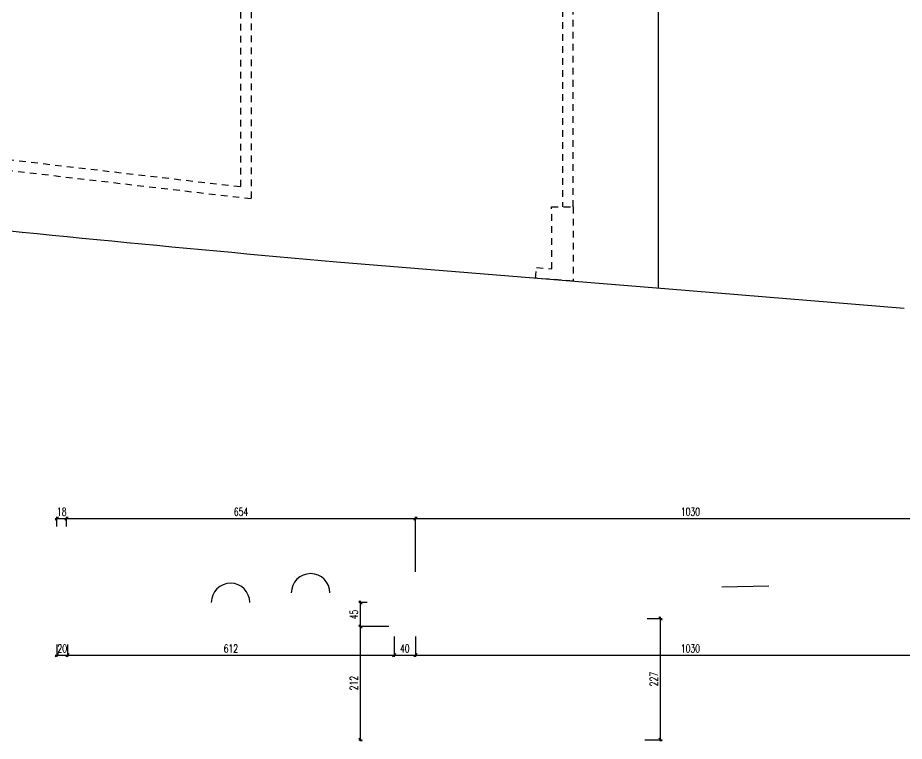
# Model space of a CAD drawing. Extents: x 307 to 786, y -197 to -94.
# Drawn here: x 363.76 to 380.37, y -196.03 to -182.47 of the extents above; entities that cross this region are included whole.
import ezdxf

# ---------------------------------------------------------------- set-up
doc = ezdxf.new("R2010")
doc.units = 0
doc.header["$LTSCALE"] = 0.5
doc.header["$MEASUREMENT"] = 0
doc.linetypes.add('CACHE', pattern=[0.375, 0.25, -0.125])
doc.layers.get('DEFPOINTS').update_dxf_attribs({"linetype": 'CONTINUOUS'})
for name, color, linetype in [('1_AJSA_vue1', 251, 'CONTINUOUS'), ('1_AJSA_vue2', 13, 'CONTINUOUS'), ('COTATION', 7, 'CONTINUOUS')]:
    doc.layers.add(name, color=color, linetype=linetype)
doc.styles.add('ROMANS8', font='romans.shx', dxfattribs={"width": 0.7})
doc.dimstyles.new('COT50 cm', dxfattribs={"dimtxt": 0.15, "dimasz": 0.06, "dimexe": 0.03, "dimexo": 0.1, "dimgap": 0.05, "dimtad": 1, "dimdec": 0, "dimlfac": 100, "dimzin": 0, "dimdsep": 46, "dimtxsty": 'ROMANS8', "dimblk1": 'OBLIQUE', "dimblk2": 'OBLIQUE', "dimsah": 1, "dimcen": 0.03, "dimdle": 0.03, "dimclrt": 1, "dimadec": 0, "dimazin": 0, "dimtfac": 1, "dimtdec": 0, "dimtmove": 0, "dimatfit": 3, "dimfxl": 1, "dimfxlon": 1, "dimtolj": 1, "dimtzin": 0, "dimlwd": -1, "dimlwe": -1, "dimarcsym": 0})

# ---------------------------------------------------------------- blocks, each defined once
blk = doc.blocks.new('_Oblique')
at = {"layer": 'COTATION', "color": 0, "lineweight": -2}
blk.add_line((-0.5, -0.5), (0.5, 0.5), dxfattribs=at)
blk = doc.blocks.new('*D1568')
at = {"layer": 'COTATION', "color": 0, "transparency": 16777216}
for p, q in [((364.462, -191.85), (364.702, -191.85)), ((364.492, -192), (364.492, -191.82)), ((364.672, -192), (364.672, -191.82))]:
    blk.add_line(p, q, dxfattribs=at)
at = {"layer": 'DEFPOINTS', "color": 0, "transparency": 16777216}
for p in [(364.672, -191.85), (364.492, -192.1), (364.672, -192.1)]:
    blk.add_point(p, dxfattribs=at)
at = {"layer": 'COTATION', "color": 0, "transparency": 16777216, "xscale": 0.06, "yscale": 0.06, "zscale": 0.06, "rotation": 180}
blk.add_blockref('_Oblique', (364.492, -191.85), dxfattribs=at)
at = {"layer": 'COTATION', "color": 0, "transparency": 16777216, "xscale": 0.06, "yscale": 0.06, "zscale": 0.06}
blk.add_blockref('_Oblique', (364.672, -191.85), dxfattribs=at)
at = {"layer": 'COTATION', "color": 1, "transparency": 16777216, "insert": (364.582, -191.725), "char_height": 0.15, "attachment_point": 5, "style": 'ROMANS8'}
blk.add_mtext('\\A1;18', dxfattribs=at)
blk = doc.blocks.new('*D1569')
at = {"layer": 'COTATION', "color": 0, "transparency": 16777216}
for p, q in [((364.642, -191.85), (371.242, -191.85)), ((364.672, -192), (364.672, -191.82)), ((371.212, -192.85), (371.212, -191.82))]:
    blk.add_line(p, q, dxfattribs=at)
at = {"layer": 'DEFPOINTS', "color": 0, "transparency": 16777216}
for p in [(371.212, -191.85), (364.672, -192.1), (371.212, -193.246)]:
    blk.add_point(p, dxfattribs=at)
at = {"layer": 'COTATION', "color": 0, "transparency": 16777216, "xscale": 0.06, "yscale": 0.06, "zscale": 0.06, "rotation": 180}
blk.add_blockref('_Oblique', (364.672, -191.85), dxfattribs=at)
at = {"layer": 'COTATION', "color": 0, "transparency": 16777216, "xscale": 0.06, "yscale": 0.06, "zscale": 0.06}
blk.add_blockref('_Oblique', (371.212, -191.85), dxfattribs=at)
at = {"layer": 'COTATION', "color": 1, "transparency": 16777216, "insert": (367.942, -191.725), "char_height": 0.15, "attachment_point": 5, "style": 'ROMANS8'}
blk.add_mtext('\\A1;654', dxfattribs=at)
blk = doc.blocks.new('*D1570')
at = {"layer": 'COTATION', "color": 0, "transparency": 16777216}
for p, q in [((371.182, -191.85), (381.547, -191.85)), ((371.212, -192.85), (371.212, -191.82)), ((381.517, -192.85), (381.517, -191.82))]:
    blk.add_line(p, q, dxfattribs=at)
at = {"layer": 'DEFPOINTS', "color": 0, "transparency": 16777216}
for p in [(381.517, -191.85), (371.212, -193.246), (381.517, -194.102)]:
    blk.add_point(p, dxfattribs=at)
at = {"layer": 'COTATION', "color": 0, "transparency": 16777216, "xscale": 0.06, "yscale": 0.06, "zscale": 0.06, "rotation": 180}
blk.add_blockref('_Oblique', (371.212, -191.85), dxfattribs=at)
at = {"layer": 'COTATION', "color": 0, "transparency": 16777216, "xscale": 0.06, "yscale": 0.06, "zscale": 0.06}
blk.add_blockref('_Oblique', (381.517, -191.85), dxfattribs=at)
at = {"layer": 'COTATION', "color": 1, "transparency": 16777216, "insert": (376.365, -191.725), "char_height": 0.15, "attachment_point": 5, "style": 'ROMANS8'}
blk.add_mtext('\\A1;1030', dxfattribs=at)
blk = doc.blocks.new('*D1566')
at = {"layer": 'COTATION', "color": 0, "transparency": 16777216}
for p, q in [((370.712, -193.876), (370.151, -193.876)), ((370.181, -196.026), (370.181, -193.846)), ((370.149, -195.996), (370.211, -195.996))]:
    blk.add_line(p, q, dxfattribs=at)
at = {"layer": 'DEFPOINTS', "color": 0, "transparency": 16777216}
for p in [(370.181, -193.876), (370.812, -193.876), (370.049, -195.996)]:
    blk.add_point(p, dxfattribs=at)
at = {"layer": 'COTATION', "color": 0, "transparency": 16777216, "xscale": 0.06, "yscale": 0.06, "zscale": 0.06}
for p, rotation in [((370.181, -193.876), 90), ((370.181, -195.996), 270)]:
    blk.add_blockref('_Oblique', p, dxfattribs=dict(at, rotation=rotation))
at = {"layer": 'COTATION', "color": 1, "transparency": 16777216, "insert": (370.056, -194.936), "char_height": 0.15, "attachment_point": 5, "rotation": 90, "style": 'ROMANS8'}
blk.add_mtext('\\A1;212', dxfattribs=at)
blk = doc.blocks.new('*D1567')
at = {"layer": 'COTATION', "color": 0, "transparency": 16777216}
for p, q in [((370.181, -193.906), (370.181, -193.396)), ((370.304, -193.426), (370.151, -193.426)), ((370.712, -193.876), (370.151, -193.876))]:
    blk.add_line(p, q, dxfattribs=at)
at = {"layer": 'DEFPOINTS', "color": 0, "transparency": 16777216}
for p in [(370.181, -193.426), (370.404, -193.426), (370.812, -193.876)]:
    blk.add_point(p, dxfattribs=at)
at = {"layer": 'COTATION', "color": 0, "transparency": 16777216, "xscale": 0.06, "yscale": 0.06, "zscale": 0.06}
for p, rotation in [((370.181, -193.426), 90), ((370.181, -193.876), 270)]:
    blk.add_blockref('_Oblique', p, dxfattribs=dict(at, rotation=rotation))
at = {"layer": 'COTATION', "color": 1, "transparency": 16777216, "insert": (370.056, -193.651), "char_height": 0.15, "attachment_point": 5, "rotation": 90, "style": 'ROMANS8'}
blk.add_mtext('\\A1;45', dxfattribs=at)
blk = doc.blocks.new('*D1574')
at = {"layer": 'COTATION', "color": 0, "transparency": 16777216}
for p, q in [((364.492, -194.213), (364.492, -194.443)), ((364.692, -194.213), (364.692, -194.443)), ((364.462, -194.413), (364.722, -194.413))]:
    blk.add_line(p, q, dxfattribs=at)
at = {"layer": 'DEFPOINTS', "color": 0, "transparency": 16777216}
for p in [(364.492, -194.113), (364.692, -194.113), (364.692, -194.413)]:
    blk.add_point(p, dxfattribs=at)
at = {"layer": 'COTATION', "color": 0, "transparency": 16777216, "xscale": 0.06, "yscale": 0.06, "zscale": 0.06, "rotation": 180}
blk.add_blockref('_Oblique', (364.492, -194.413), dxfattribs=at)
at = {"layer": 'COTATION', "color": 0, "transparency": 16777216, "xscale": 0.06, "yscale": 0.06, "zscale": 0.06}
blk.add_blockref('_Oblique', (364.692, -194.413), dxfattribs=at)
at = {"layer": 'COTATION', "color": 1, "transparency": 16777216, "insert": (364.592, -194.288), "char_height": 0.15, "attachment_point": 5, "style": 'ROMANS8'}
blk.add_mtext('\\A1;20', dxfattribs=at)
blk = doc.blocks.new('*D1575')
at = {"layer": 'COTATION', "color": 0, "transparency": 16777216}
for p, q in [((370.812, -194.063), (370.812, -194.443)), ((364.692, -194.213), (364.692, -194.443)), ((364.662, -194.413), (370.842, -194.413))]:
    blk.add_line(p, q, dxfattribs=at)
at = {"layer": 'DEFPOINTS', "color": 0, "transparency": 16777216}
for p in [(370.812, -193.963), (364.692, -194.113), (370.812, -194.413)]:
    blk.add_point(p, dxfattribs=at)
at = {"layer": 'COTATION', "color": 0, "transparency": 16777216, "xscale": 0.06, "yscale": 0.06, "zscale": 0.06, "rotation": 180}
blk.add_blockref('_Oblique', (364.692, -194.413), dxfattribs=at)
at = {"layer": 'COTATION', "color": 0, "transparency": 16777216, "xscale": 0.06, "yscale": 0.06, "zscale": 0.06}
blk.add_blockref('_Oblique', (370.812, -194.413), dxfattribs=at)
at = {"layer": 'COTATION', "color": 1, "transparency": 16777216, "insert": (367.752, -194.288), "char_height": 0.15, "attachment_point": 5, "style": 'ROMANS8'}
blk.add_mtext('\\A1;612', dxfattribs=at)
blk = doc.blocks.new('*D1576')
at = {"layer": 'COTATION', "color": 0, "transparency": 16777216}
for p, q in [((370.812, -194.063), (370.812, -194.443)), ((371.212, -194.063), (371.212, -194.443)), ((370.782, -194.413), (371.242, -194.413))]:
    blk.add_line(p, q, dxfattribs=at)
at = {"layer": 'DEFPOINTS', "color": 0, "transparency": 16777216}
for p in [(370.812, -193.963), (371.212, -193.963), (371.212, -194.413)]:
    blk.add_point(p, dxfattribs=at)
at = {"layer": 'COTATION', "color": 0, "transparency": 16777216, "xscale": 0.06, "yscale": 0.06, "zscale": 0.06, "rotation": 180}
blk.add_blockref('_Oblique', (370.812, -194.413), dxfattribs=at)
at = {"layer": 'COTATION', "color": 0, "transparency": 16777216, "xscale": 0.06, "yscale": 0.06, "zscale": 0.06}
blk.add_blockref('_Oblique', (371.212, -194.413), dxfattribs=at)
at = {"layer": 'COTATION', "color": 1, "transparency": 16777216, "insert": (371.012, -194.288), "char_height": 0.15, "attachment_point": 5, "style": 'ROMANS8'}
blk.add_mtext('\\A1;40', dxfattribs=at)
blk = doc.blocks.new('*D1572')
at = {"layer": 'COTATION', "color": 0, "transparency": 16777216}
for p, q in [((371.212, -194.063), (371.212, -194.443)), ((381.517, -194.35), (381.517, -194.443)), ((371.182, -194.413), (381.547, -194.413))]:
    blk.add_line(p, q, dxfattribs=at)
at = {"layer": 'DEFPOINTS', "color": 0, "transparency": 16777216}
for p in [(371.212, -193.963), (381.517, -194.25), (381.517, -194.413)]:
    blk.add_point(p, dxfattribs=at)
at = {"layer": 'COTATION', "color": 0, "transparency": 16777216, "xscale": 0.06, "yscale": 0.06, "zscale": 0.06, "rotation": 180}
blk.add_blockref('_Oblique', (371.212, -194.413), dxfattribs=at)
at = {"layer": 'COTATION', "color": 0, "transparency": 16777216, "xscale": 0.06, "yscale": 0.06, "zscale": 0.06}
blk.add_blockref('_Oblique', (381.517, -194.413), dxfattribs=at)
at = {"layer": 'COTATION', "color": 1, "transparency": 16777216, "insert": (376.365, -194.288), "char_height": 0.15, "attachment_point": 5, "style": 'ROMANS8'}
blk.add_mtext('\\A1;1030', dxfattribs=at)
blk = doc.blocks.new('*D1565')
at = {"layer": 'COTATION', "color": 0, "transparency": 16777216}
for p, q in [((375.556, -193.726), (375.835, -193.726)), ((375.805, -196.026), (375.805, -193.696)), ((375.508, -195.996), (375.835, -195.996))]:
    blk.add_line(p, q, dxfattribs=at)
at = {"layer": 'DEFPOINTS', "color": 0, "transparency": 16777216}
for p in [(375.456, -193.726), (375.805, -193.726), (375.408, -195.996)]:
    blk.add_point(p, dxfattribs=at)
at = {"layer": 'COTATION', "color": 0, "transparency": 16777216, "xscale": 0.06, "yscale": 0.06, "zscale": 0.06}
for p, rotation in [((375.805, -193.726), 90), ((375.805, -195.996), 270)]:
    blk.add_blockref('_Oblique', p, dxfattribs=dict(at, rotation=rotation))
at = {"layer": 'COTATION', "color": 1, "transparency": 16777216, "insert": (375.68, -194.861), "char_height": 0.15, "attachment_point": 5, "rotation": 90, "style": 'ROMANS8'}
blk.add_mtext('\\A1;227', dxfattribs=at)

msp = doc.modelspace()

# ---------------------------------------------------------------- linework, layer by layer
at = {"layer": '1_AJSA_vue1'}
msp.add_lwpolyline([(346.8456, -177.6642), (346.8404, -184.6667), (351.7956, -185.1383, 0.0086311), (369.7328, -187.0415)], format="xyb", dxfattribs=at)
for points in [[(375.7611, -180.0434), (375.7611, -187.5339)], [(369.7328, -187.0415), (375.9611, -187.5502)], [(375.9611, -187.5502), (380.3728, -187.9098)]]:
    msp.add_lwpolyline(points, dxfattribs=at)
at = {"layer": '1_AJSA_vue2', "linetype": 'CACHE'}
for p, q in [((367.933, -179.8814), (367.9328, -185.6338)), ((368.1328, -179.8762), (368.1328, -185.8585)), ((353.0359, -184.0963), (368.1328, -185.8585)), ((360.6568, -184.7845), (367.9328, -185.6338))]:
    msp.add_line(p, q, dxfattribs=at)
for points in [[(374.1642, -186.01), (374.1642, -179.8763), (369.7328, -179.8763), (369.7328, -168.7856), (368.1328, -168.7865)], [(368.1328, -180.0763), (373.9643, -180.0763), (373.9643, -186.01)]]:
    msp.add_lwpolyline(points, dxfattribs=at)
msp.add_lwpolyline([(374.1642, -187.4052), (373.464, -187.3474), (373.4819, -187.1482), (373.766, -187.1737), (373.7642, -186.01), (374.1642, -186.01)], close=True, dxfattribs=at)
at = {"layer": 'COTATION'}
for centre in [(369.2463, -193.2458), (367.7465, -193.4258)]:
    msp.add_arc(centre, 0.3611, 0, 180, dxfattribs=at)

# ---------------------------------------------------------------- dimensions: what is measured, and where the dimension line sits
for base, p1, p2, picture, middle in [((364.6721, -191.8501), (364.4921, -192.0999), (364.6721, -192.0999), '*D1568', (364.5821, -191.8501)), ((364.6921, -194.4129), (364.4921, -194.1131), (364.6921, -194.1131), '*D1574', (364.5921, -194.4129))]:
    dim = msp.add_linear_dim(base=base, p1=p1, p2=p2, dimstyle='COT50 cm', dxfattribs=at)
    dim.commit()
    dim.dimension.update_dxf_attribs({"geometry": picture, "text_midpoint": middle, "dimtype": 160})
dim = msp.add_linear_dim(base=(371.2121, -191.8501), p1=(364.6721, -192.0999), p2=(371.2121, -193.2458), dimstyle='COT50 cm', dxfattribs=at)
dim.commit()
dim.dimension.update_dxf_attribs({"geometry": '*D1569', "text_midpoint": (367.9421, -191.7251)})
for base, p1, p2, picture, middle in [((381.517122, -191.850099), (371.212124, -193.245824), (381.517122, -194.101662), '*D1570', (376.364623, -191.725099)), ((370.8121, -194.4129), (364.6921, -194.1131), (370.8121, -193.9631), '*D1575', (367.7521, -194.2879)), ((371.2121, -194.4129), (370.8121, -193.9631), (371.2121, -193.9631), '*D1576', (371.0121, -194.2879)), ((381.517122, -194.412941), (371.212124, -193.963074), (381.517122, -194.250118), '*D1572', (376.364623, -194.287941))]:
    dim = msp.add_linear_dim(base=base, p1=p1, p2=p2, dimstyle='COT50 cm', override={"dimtmove": 1}, dxfattribs=at)
    dim.commit()
    dim.dimension.update_dxf_attribs({"geometry": picture, "text_midpoint": middle})
for base, p1, p2, picture, middle in [((370.1807, -193.4258), (370.8121, -193.8758), (370.4036, -193.4258), '*D1567', (370.0557, -193.6508)), ((375.8053, -193.7258), (375.4076, -195.9958), (375.4556, -193.7258), '*D1565', (375.6803, -194.8608)), ((370.1807, -193.8758), (370.0493, -195.9958), (370.8121, -193.8758), '*D1566', (370.0557, -194.9358))]:
    dim = msp.add_linear_dim(base=base, p1=p1, p2=p2, angle=90, dimstyle='COT50 cm', override={"dimtmove": 1}, dxfattribs=at)
    dim.commit()
    dim.dimension.update_dxf_attribs({"geometry": picture, "text_midpoint": middle})

# ---------------------------------------------------------------- leaders
msp.add_leader([(376.9517, -193.1302), (377.8337, -193.116)], dimstyle='COT50 cm', override={"dimgap": 0.05, "dimtad": 0}, dxfattribs=at)

doc.saveas('drawing.dxf')
